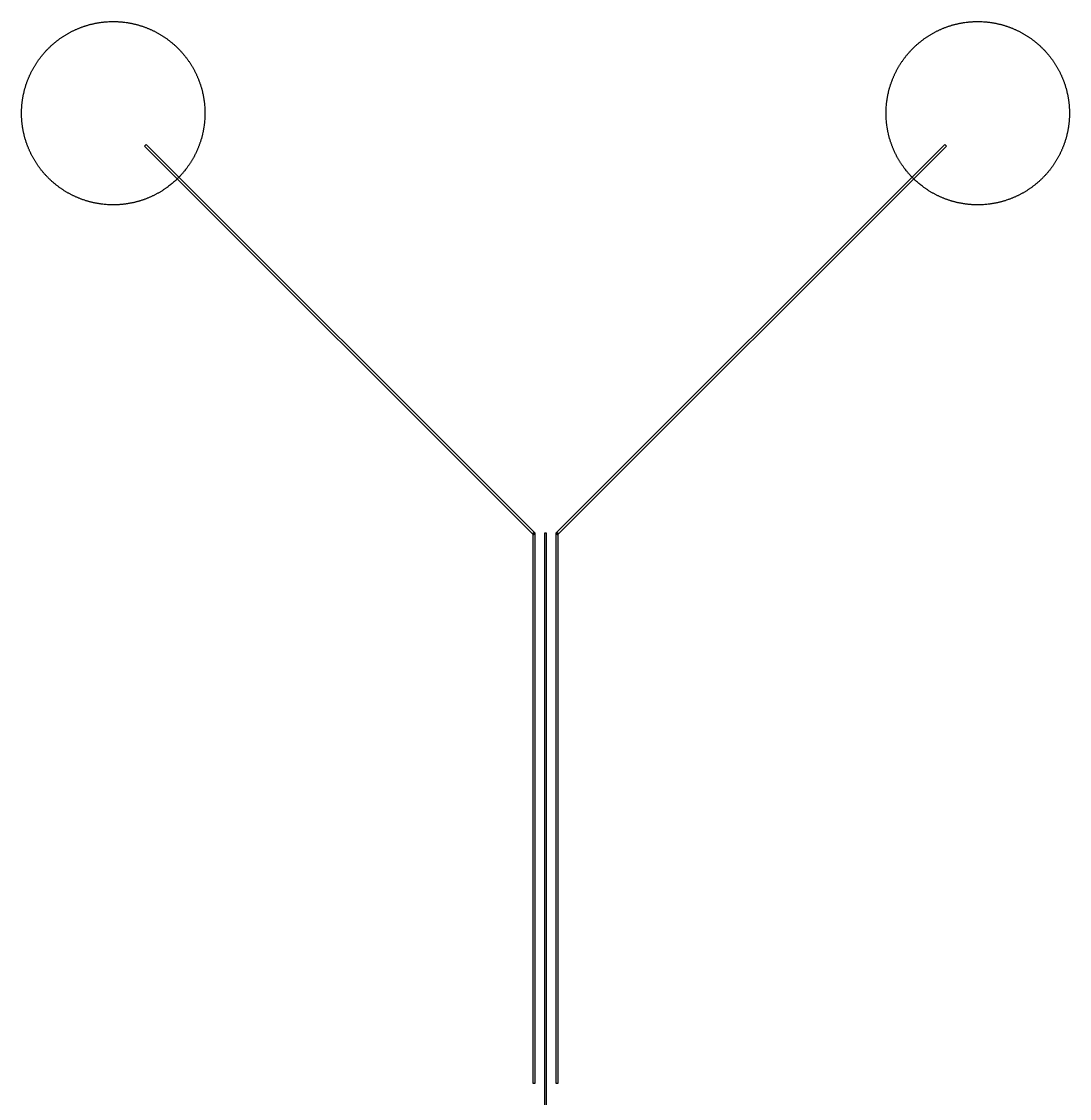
# Model space of a CAD drawing. Extents: x -30714 to 30714, y -38788 to 39084.
# Drawn here: x -30714 to -19286, y -12666 to -916 of the extents above; entities that cross this region are included whole.
import ezdxf

# ---------------------------------------------------------------- set-up
doc = ezdxf.new("R2010")
doc.units = 0
doc.layers.add('New_Layer', color=20, linetype='CONTINUOUS')

msp = doc.modelspace()

# ---------------------------------------------------------------- linework, layer by layer
at = {"layer": 'New_Layer'}
for points in [[(-28713.65, -1923.55), (-28713.85, -1937.65), (-28714.25, -1951.7), (-28714.5, -1958.7), (-28714.85, -1965.8), (-28715.2, -1972.8), (-28716.1, -1986.9), (-28717.2, -2000.9), (-28717.8, -2007.95), (-28719.2, -2021.95), (-28719.95, -2028.9), (-28720.8, -2035.95), (-28721.65, -2042.95), (-28722.55, -2049.9), (-28724.55, -2063.9), (-28725.6, -2070.85), (-28726.7, -2077.75), (-28727.9, -2084.75), (-28729.1, -2091.7), (-28730.35, -2098.6), (-28731.65, -2105.55), (-28733, -2112.45), (-28734.4, -2119.3), (-28735.85, -2126.2), (-28738.9, -2139.95), (-28740.5, -2146.8), (-28742.15, -2153.65), (-28743.85, -2160.5), (-28745.6, -2167.35), (-28747.4, -2174.2), (-28749.25, -2181), (-28751.1, -2187.7), (-28753.05, -2194.55), (-28755.05, -2201.3), (-28757.05, -2208), (-28759.15, -2214.8), (-28761.25, -2221.45), (-28763.45, -2228.2), (-28765.65, -2234.85), (-28767.95, -2241.55), (-28770.25, -2248.2), (-28772.6, -2254.85), (-28775, -2261.45), (-28777.45, -2268.05), (-28779.95, -2274.6), (-28782.5, -2281.2), (-28785.1, -2287.75), (-28787.75, -2294.3), (-28790.4, -2300.75), (-28793.15, -2307.3), (-28795.9, -2313.7), (-28798.75, -2320.25), (-28801.6, -2326.6), (-28804.55, -2333.1), (-28807.45, -2339.4), (-28810.5, -2345.85), (-28813.55, -2352.2), (-28816.6, -2358.45), (-28819.75, -2364.8), (-28822.9, -2371.05), (-28826.15, -2377.35), (-28829.4, -2383.55), (-28832.75, -2389.85), (-28836.1, -2396), (-28839.5, -2402.2), (-28842.95, -2408.35), (-28846.4, -2414.4), (-28849.95, -2420.55), (-28853.55, -2426.65), (-28857.15, -2432.65), (-28860.8, -2438.65), (-28864.5, -2444.65), (-28868.25, -2450.65), (-28872, -2456.55), (-28875.85, -2462.5), (-28879.7, -2468.35), (-28883.6, -2474.2), (-28887.55, -2480.05), (-28891.55, -2485.85), (-28895.6, -2491.65), (-28899.65, -2497.35), (-28903.75, -2503.1), (-28907.95, -2508.85), (-28912.1, -2514.45), (-28916.35, -2520.1), (-28920.6, -2525.65), (-28924.95, -2531.3), (-28933.65, -2542.3), (-28938.05, -2547.75), (-28942.55, -2553.2), (-28947.1, -2558.7), (-28951.6, -2564), (-28956.15, -2569.35), (-28960.8, -2574.7), (-28965.5, -2580.05), (-28970.15, -2585.25), (-28979.65, -2595.65), (-28984.45, -2600.8), (-28989.3, -2605.95), (-28994.15, -2611), (-28999.05, -2616.05), (-29004, -2621.05), (-29009, -2626.05), (-29014, -2631), (-29019.1, -2635.95), (-29024.1, -2640.75), (-29029.3, -2645.65), (-29034.45, -2650.45), (-29044.85, -2659.95), (-29055.4, -2669.3), (-29060.7, -2673.9), (-29071.4, -2683), (-29082.3, -2692), (-29087.8, -2696.45), (-29098.8, -2705.15), (-29110, -2713.75), (-29115.65, -2718), (-29126.95, -2726.3), (-29132.65, -2730.4), (-29138.45, -2734.5), (-29144.25, -2738.55), (-29150, -2742.5), (-29155.85, -2746.45), (-29161.75, -2750.4), (-29167.6, -2754.25), (-29173.55, -2758.1), (-29179.45, -2761.85), (-29185.45, -2765.6), (-29191.45, -2769.3), (-29197.45, -2772.95), (-29203.45, -2776.55), (-29209.5, -2780.1), (-29215.65, -2783.65), (-29221.8, -2787.15), (-29227.95, -2790.6), (-29234.1, -2794), (-29240.3, -2797.35), (-29246.5, -2800.65), (-29252.7, -2803.9), (-29259, -2807.15), (-29265.3, -2810.35), (-29271.55, -2813.45), (-29277.9, -2816.55), (-29284.25, -2819.6), (-29290.65, -2822.6), (-29297, -2825.55), (-29303.4, -2828.45), (-29309.9, -2831.35), (-29316.3, -2834.15), (-29322.85, -2836.95), (-29329.25, -2839.65), (-29335.8, -2842.35), (-29342.35, -2845), (-29348.85, -2847.55), (-29355.5, -2850.15), (-29362, -2852.6), (-29368.6, -2855.05), (-29375.3, -2857.5), (-29381.9, -2859.85), (-29388.55, -2862.15), (-29395.2, -2864.4), (-29401.9, -2866.65), (-29408.6, -2868.8), (-29415.35, -2870.95), (-29422.05, -2873), (-29428.8, -2875.05), (-29435.6, -2877.05), (-29442.3, -2878.95), (-29449.1, -2880.85), (-29455.95, -2882.7), (-29462.7, -2884.45), (-29469.55, -2886.2), (-29476.35, -2887.9), (-29483.2, -2889.55), (-29490.1, -2891.15), (-29496.95, -2892.7), (-29503.85, -2894.2), (-29510.7, -2895.65), (-29517.65, -2897.05), (-29524.55, -2898.4), (-29531.5, -2899.75), (-29538.4, -2901), (-29545.35, -2902.2), (-29552.3, -2903.35), (-29559.25, -2904.45), (-29566.25, -2905.55), (-29573.15, -2906.55), (-29580.15, -2907.5), (-29587.2, -2908.45), (-29594.1, -2909.3), (-29601.1, -2910.1), (-29608.1, -2910.85), (-29615.15, -2911.6), (-29622.15, -2912.25), (-29629.2, -2912.9), (-29636.2, -2913.45), (-29643.2, -2913.95), (-29650.25, -2914.45), (-29657.25, -2914.85), (-29664.3, -2915.25), (-29678.35, -2915.85), (-29685.4, -2916.05), (-29699.5, -2916.35), (-29713.6, -2916.45), (-29727.7, -2916.35), (-29741.8, -2916.05), (-29748.85, -2915.85), (-29755.9, -2915.55), (-29762.9, -2915.25), (-29777, -2914.45), (-29791.05, -2913.45), (-29798.05, -2912.9), (-29812.1, -2911.6), (-29826.1, -2910.1), (-29833.1, -2909.3), (-29840.1, -2908.4), (-29847.05, -2907.5), (-29854.05, -2906.55), (-29860.95, -2905.55), (-29868, -2904.45), (-29874.95, -2903.35), (-29881.9, -2902.2), (-29888.8, -2901), (-29895.7, -2899.75), (-29902.6, -2898.45), (-29909.6, -2897.05), (-29916.5, -2895.65), (-29923.4, -2894.2), (-29930.25, -2892.7), (-29937.15, -2891.15), (-29944, -2889.55), (-29950.85, -2887.9), (-29957.7, -2886.2), (-29964.5, -2884.45), (-29971.25, -2882.7), (-29978.1, -2880.85), (-29984.9, -2878.95), (-29991.6, -2877.05), (-29998.4, -2875.05), (-30005.2, -2873), (-30011.85, -2870.95), (-30018.65, -2868.8), (-30025.3, -2866.65), (-30038.7, -2862.15), (-30045.3, -2859.85), (-30051.9, -2857.5), (-30058.6, -2855.05), (-30065.2, -2852.6), (-30071.8, -2850.1), (-30078.35, -2847.55), (-30084.85, -2845), (-30091.4, -2842.35), (-30097.95, -2839.65), (-30104.4, -2836.95), (-30110.9, -2834.15), (-30117.3, -2831.35), (-30123.8, -2828.45), (-30130.2, -2825.55), (-30136.6, -2822.6), (-30142.95, -2819.6), (-30149.3, -2816.55), (-30155.65, -2813.45), (-30161.9, -2810.35), (-30168.2, -2807.15), (-30174.45, -2803.95), (-30180.75, -2800.65), (-30186.9, -2797.35), (-30193.1, -2794), (-30199.3, -2790.6), (-30205.45, -2787.15), (-30211.6, -2783.65), (-30217.7, -2780.1), (-30223.75, -2776.55), (-30229.75, -2772.95), (-30235.85, -2769.25), (-30241.75, -2765.6), (-30247.75, -2761.85), (-30253.7, -2758.05), (-30259.6, -2754.25), (-30265.55, -2750.35), (-30271.4, -2746.45), (-30277.2, -2742.5), (-30283.05, -2738.5), (-30288.75, -2734.5), (-30294.5, -2730.45), (-30300.25, -2726.3), (-30305.95, -2722.15), (-30311.6, -2717.95), (-30317.2, -2713.75), (-30322.85, -2709.45), (-30328.4, -2705.15), (-30333.95, -2700.8), (-30339.45, -2696.4), (-30344.9, -2692), (-30350.4, -2687.5), (-30355.75, -2683.05), (-30361.15, -2678.5), (-30366.5, -2673.9), (-30371.8, -2669.3), (-30377.1, -2664.65), (-30382.35, -2659.95), (-30387.6, -2655.2), (-30392.75, -2650.45), (-30397.9, -2645.65), (-30403.05, -2640.8), (-30408.15, -2635.9), (-30413.2, -2631), (-30418.2, -2626.05), (-30423.2, -2621.05), (-30428.15, -2616.05), (-30433.05, -2611), (-30437.95, -2605.9), (-30442.75, -2600.8), (-30447.55, -2595.65), (-30452.35, -2590.45), (-30457.05, -2585.25), (-30461.75, -2580), (-30466.4, -2574.7), (-30471.05, -2569.35), (-30475.6, -2564.05), (-30480.15, -2558.65), (-30484.65, -2553.25), (-30489.15, -2547.75), (-30493.55, -2542.3), (-30497.9, -2536.85), (-30502.3, -2531.25), (-30506.6, -2525.7), (-30510.9, -2520.05), (-30515.1, -2514.45), (-30519.3, -2508.8), (-30523.45, -2503.1), (-30527.55, -2497.4), (-30531.6, -2491.65), (-30535.65, -2485.85), (-30539.65, -2480.05), (-30543.6, -2474.2), (-30547.5, -2468.35), (-30551.4, -2462.45), (-30555.2, -2456.55), (-30559, -2450.6), (-30562.7, -2444.7), (-30566.4, -2438.7), (-30570.05, -2432.7), (-30573.7, -2426.6), (-30577.25, -2420.55), (-30580.8, -2414.4), (-30584.25, -2408.35), (-30587.7, -2402.2), (-30591.1, -2396.05), (-30594.45, -2389.85), (-30597.8, -2383.55), (-30601.05, -2377.35), (-30604.3, -2371.05), (-30607.45, -2364.85), (-30610.6, -2358.5), (-30613.7, -2352.15), (-30616.75, -2345.8), (-30619.75, -2339.4), (-30622.7, -2333.05), (-30625.6, -2326.65), (-30628.45, -2320.25), (-30631.3, -2313.75), (-30634.05, -2307.3), (-30636.8, -2300.8), (-30639.5, -2294.25), (-30642.1, -2287.75), (-30644.7, -2281.2), (-30647.25, -2274.65), (-30649.75, -2268.05), (-30652.2, -2261.45), (-30654.6, -2254.85), (-30656.95, -2248.2), (-30659.3, -2241.5), (-30661.55, -2234.9), (-30663.75, -2228.2), (-30665.95, -2221.45), (-30668.05, -2214.8), (-30670.15, -2208.05), (-30674.15, -2194.55), (-30676.1, -2187.75), (-30677.95, -2181), (-30679.8, -2174.2), (-30681.6, -2167.35), (-30683.35, -2160.55), (-30685.05, -2153.7), (-30686.7, -2146.85), (-30688.3, -2140), (-30689.85, -2133.1), (-30691.35, -2126.25), (-30692.8, -2119.35), (-30694.2, -2112.45), (-30695.55, -2105.55), (-30696.85, -2098.6), (-30698.1, -2091.7), (-30699.35, -2084.7), (-30700.5, -2077.8), (-30701.6, -2070.85), (-30702.65, -2063.9), (-30703.7, -2056.85), (-30704.65, -2049.95), (-30705.55, -2042.95), (-30707.25, -2028.95), (-30708, -2021.95), (-30708.75, -2014.9), (-30709.4, -2007.95), (-30710.6, -1993.9), (-30711.1, -1986.9), (-30712, -1972.8), (-30712.35, -1965.8), (-30712.7, -1958.75), (-30713.2, -1944.65), (-30713.35, -1937.65), (-30713.5, -1930.6), (-30713.55, -1923.55), (-30713.6, -1916.45), (-30713.5, -1902.35), (-30713.35, -1895.3), (-30713.2, -1888.3), (-30712.7, -1874.2), (-30712.35, -1867.15), (-30712, -1860.15), (-30711.1, -1846.05), (-30710.6, -1839.05), (-30710, -1832), (-30709.4, -1825), (-30708.75, -1818.05), (-30708, -1811), (-30707.25, -1804), (-30705.55, -1790), (-30704.65, -1783), (-30703.7, -1776.1), (-30702.65, -1769.05), (-30701.6, -1762.1), (-30700.5, -1755.15), (-30699.35, -1748.25), (-30698.1, -1741.25), (-30696.85, -1734.35), (-30695.55, -1727.4), (-30694.2, -1720.5), (-30692.8, -1713.6), (-30691.35, -1706.7), (-30689.85, -1699.8), (-30688.3, -1692.95), (-30686.7, -1686.1), (-30685.05, -1679.25), (-30683.35, -1672.4), (-30681.6, -1665.55), (-30679.8, -1658.75), (-30677.95, -1651.95), (-30676.1, -1645.2), (-30674.15, -1638.4), (-30672.2, -1631.7), (-30670.15, -1624.9), (-30668.05, -1618.15), (-30665.95, -1611.45), (-30661.55, -1598.05), (-30659.3, -1591.45), (-30657, -1584.8), (-30654.6, -1578.1), (-30652.2, -1571.5), (-30649.75, -1564.9), (-30647.25, -1558.3), (-30644.7, -1551.75), (-30642.15, -1545.25), (-30639.5, -1538.7), (-30636.8, -1532.15), (-30634.05, -1525.65), (-30631.3, -1519.2), (-30628.45, -1512.7), (-30625.6, -1506.3), (-30622.7, -1499.9), (-30619.7, -1493.45), (-30616.75, -1487.15), (-30613.7, -1480.8), (-30610.6, -1474.45), (-30607.45, -1468.1), (-30604.3, -1461.9), (-30601.05, -1455.6), (-30597.8, -1449.4), (-30594.45, -1443.1), (-30591.1, -1436.9), (-30587.7, -1430.75), (-30584.3, -1424.65), (-30580.8, -1418.55), (-30577.25, -1412.4), (-30573.7, -1406.35), (-30570.05, -1400.25), (-30566.4, -1394.25), (-30562.7, -1388.25), (-30559, -1382.35), (-30555.2, -1376.4), (-30551.4, -1370.5), (-30547.5, -1364.55), (-30543.6, -1358.7), (-30539.65, -1352.9), (-30535.65, -1347.05), (-30531.6, -1341.25), (-30527.55, -1335.55), (-30523.45, -1329.85), (-30519.3, -1324.15), (-30515.1, -1318.5), (-30510.85, -1312.85), (-30506.6, -1307.25), (-30502.3, -1301.7), (-30497.95, -1296.15), (-30493.55, -1290.65), (-30489.1, -1285.15), (-30484.65, -1279.7), (-30480.15, -1274.3), (-30475.65, -1268.95), (-30471, -1263.55), (-30466.4, -1258.25), (-30461.75, -1252.95), (-30457.05, -1247.7), (-30452.35, -1242.5), (-30447.55, -1237.3), (-30442.75, -1232.15), (-30437.95, -1227.05), (-30433.05, -1221.95), (-30428.15, -1216.9), (-30423.2, -1211.9), (-30418.2, -1206.9), (-30413.2, -1201.95), (-30408.15, -1197.05), (-30403.05, -1192.15), (-30397.9, -1187.3), (-30392.75, -1182.5), (-30387.6, -1177.75), (-30382.35, -1173), (-30377.1, -1168.3), (-30371.8, -1163.65), (-30366.5, -1159.05), (-30361.15, -1154.45), (-30355.75, -1149.9), (-30350.35, -1145.4), (-30344.9, -1140.95), (-30339.45, -1136.55), (-30333.95, -1132.15), (-30328.4, -1127.8), (-30322.85, -1123.5), (-30317.2, -1119.2), (-30311.6, -1115), (-30305.95, -1110.8), (-30300.25, -1106.65), (-30294.5, -1102.5), (-30288.75, -1098.45), (-30283.05, -1094.45), (-30277.2, -1090.45), (-30271.4, -1086.5), (-30265.55, -1082.6), (-30259.6, -1078.7), (-30253.75, -1074.9), (-30247.75, -1071.1), (-30241.8, -1067.35), (-30235.8, -1063.65), (-30229.75, -1060), (-30223.75, -1056.4), (-30217.65, -1052.8), (-30211.6, -1049.3), (-30205.45, -1045.8), (-30199.3, -1042.35), (-30193.1, -1038.95), (-30186.95, -1035.6), (-30180.75, -1032.3), (-30174.45, -1029), (-30168.25, -1025.8), (-30161.9, -1022.6), (-30155.65, -1019.5), (-30149.3, -1016.4), (-30142.95, -1013.35), (-30136.6, -1010.35), (-30130.2, -1007.4), (-30123.8, -1004.5), (-30117.35, -1001.6), (-30110.9, -998.8), (-30104.4, -996), (-30097.95, -993.3), (-30091.4, -990.6), (-30084.85, -987.95), (-30078.3, -985.35), (-30071.8, -982.85), (-30065.2, -980.35), (-30058.55, -977.85), (-30051.95, -975.45), (-30045.3, -973.1), (-30038.7, -970.8), (-30031.95, -968.5), (-30025.3, -966.3), (-30018.65, -964.15), (-30011.9, -962), (-30005.2, -959.95), (-29998.45, -957.9), (-29991.6, -955.9), (-29984.9, -954), (-29978.1, -952.1), (-29971.3, -950.25), (-29964.45, -948.45), (-29957.7, -946.75), (-29950.85, -945.05), (-29944, -943.4), (-29937.15, -941.8), (-29930.25, -940.25), (-29923.4, -938.75), (-29916.5, -937.3), (-29909.6, -935.9), (-29902.6, -934.5), (-29895.7, -933.2), (-29888.8, -931.95), (-29881.9, -930.75), (-29874.95, -929.6), (-29868, -928.5), (-29861, -927.4), (-29854.05, -926.4), (-29840.05, -924.5), (-29833.1, -923.65), (-29826.1, -922.85), (-29819.05, -922.05), (-29812.1, -921.35), (-29798.05, -920.05), (-29791.05, -919.5), (-29783.95, -918.95), (-29777, -918.5), (-29762.9, -917.7), (-29755.9, -917.4), (-29748.85, -917.1), (-29734.75, -916.7), (-29720.65, -916.5), (-29706.55, -916.5), (-29692.45, -916.7), (-29678.35, -917.1), (-29664.3, -917.7), (-29657.25, -918.1), (-29650.25, -918.5), (-29643.2, -919), (-29636.2, -919.5), (-29629.15, -920.05), (-29615.15, -921.35), (-29608.15, -922.05), (-29601.1, -922.85), (-29594.1, -923.65), (-29587.15, -924.5), (-29573.15, -926.4), (-29566.2, -927.4), (-29559.3, -928.45), (-29552.3, -929.6), (-29545.35, -930.75), (-29538.4, -931.95), (-29531.5, -933.2), (-29524.6, -934.5), (-29517.7, -935.85), (-29510.7, -937.3), (-29503.85, -938.75), (-29496.95, -940.25), (-29490.1, -941.8), (-29483.2, -943.4), (-29476.35, -945.05), (-29469.6, -946.7), (-29462.75, -948.45), (-29455.9, -950.25), (-29449.1, -952.1), (-29442.3, -954), (-29435.6, -955.9), (-29428.8, -957.9), (-29422.05, -959.95), (-29415.35, -962), (-29408.6, -964.15), (-29401.9, -966.3), (-29395.2, -968.55), (-29388.55, -970.8), (-29381.9, -973.1), (-29375.3, -975.45), (-29368.6, -977.9), (-29362, -980.35), (-29355.5, -982.8), (-29348.9, -985.35), (-29342.35, -987.95), (-29335.8, -990.6), (-29329.25, -993.3), (-29322.8, -996), (-29316.3, -998.8), (-29309.9, -1001.6), (-29303.4, -1004.5), (-29297, -1007.4), (-29290.6, -1010.35), (-29284.25, -1013.35), (-29277.9, -1016.4), (-29271.55, -1019.5), (-29265.3, -1022.6), (-29259, -1025.8), (-29252.75, -1029), (-29246.45, -1032.3), (-29240.3, -1035.6), (-29234.1, -1038.95), (-29227.9, -1042.35), (-29221.75, -1045.8), (-29215.6, -1049.3), (-29209.5, -1052.85), (-29203.45, -1056.4), (-29197.45, -1060), (-29191.45, -1063.65), (-29185.45, -1067.35), (-29179.45, -1071.1), (-29173.55, -1074.85), (-29167.6, -1078.7), (-29161.75, -1082.55), (-29155.85, -1086.5), (-29150.05, -1090.4), (-29144.25, -1094.4), (-29138.45, -1098.45), (-29132.65, -1102.55), (-29127, -1106.6), (-29121.25, -1110.8), (-29115.65, -1114.95), (-29110, -1119.2), (-29104.35, -1123.5), (-29098.8, -1127.8), (-29087.8, -1136.5), (-29082.3, -1140.95), (-29076.8, -1145.45), (-29071.45, -1149.9), (-29066, -1154.5), (-29060.7, -1159.05), (-29055.4, -1163.65), (-29050.05, -1168.35), (-29044.85, -1173), (-29039.6, -1177.75), (-29034.45, -1182.5), (-29029.3, -1187.3), (-29024.15, -1192.15), (-29019.1, -1197), (-29014.05, -1201.9), (-29009, -1206.9), (-29004, -1211.9), (-28999.05, -1216.9), (-28994.15, -1221.95), (-28989.25, -1227.05), (-28984.45, -1232.15), (-28979.65, -1237.3), (-28974.85, -1242.5), (-28970.15, -1247.7), (-28965.45, -1252.95), (-28960.8, -1258.25), (-28956.2, -1263.55), (-28951.6, -1268.95), (-28947.05, -1274.3), (-28942.6, -1279.65), (-28938.1, -1285.15), (-28933.65, -1290.65), (-28929.3, -1296.1), (-28924.95, -1301.65), (-28920.65, -1307.2), (-28916.35, -1312.85), (-28912.1, -1318.5), (-28907.95, -1324.1), (-28903.75, -1329.85), (-28899.65, -1335.55), (-28895.6, -1341.3), (-28891.55, -1347.1), (-28887.55, -1352.9), (-28883.6, -1358.75), (-28879.7, -1364.6), (-28875.85, -1370.45), (-28872, -1376.4), (-28868.2, -1382.35), (-28864.5, -1388.25), (-28860.8, -1394.25), (-28857.15, -1400.3), (-28853.55, -1406.3), (-28849.95, -1412.4), (-28846.4, -1418.55), (-28842.95, -1424.6), (-28839.5, -1430.75), (-28836.1, -1436.95), (-28832.75, -1443.1), (-28829.4, -1449.4), (-28826.15, -1455.6), (-28822.9, -1461.9), (-28819.75, -1468.15), (-28816.65, -1474.4), (-28813.55, -1480.75), (-28810.5, -1487.1), (-28807.5, -1493.45), (-28804.55, -1499.85), (-28801.6, -1506.3), (-28798.75, -1512.7), (-28795.95, -1519.15), (-28793.15, -1525.65), (-28790.4, -1532.2), (-28787.75, -1538.65), (-28785.1, -1545.2), (-28782.5, -1551.75), (-28779.95, -1558.35), (-28777.45, -1564.9), (-28775, -1571.5), (-28772.6, -1578.1), (-28770.25, -1584.75), (-28767.9, -1591.45), (-28765.65, -1598.1), (-28763.45, -1604.75), (-28761.25, -1611.5), (-28759.15, -1618.15), (-28757.05, -1624.95), (-28755.05, -1631.65), (-28753.05, -1638.4), (-28751.1, -1645.25), (-28749.25, -1651.95), (-28747.4, -1658.75), (-28745.6, -1665.55), (-28743.85, -1672.4), (-28742.15, -1679.3), (-28740.5, -1686.15), (-28738.9, -1693), (-28735.85, -1706.75), (-28734.4, -1713.65), (-28733, -1720.5), (-28731.65, -1727.4), (-28730.35, -1734.35), (-28729.1, -1741.25), (-28727.9, -1748.2), (-28726.7, -1755.2), (-28725.6, -1762.1), (-28724.55, -1769.05), (-28722.55, -1783.05), (-28721.65, -1790), (-28720.8, -1797), (-28719.95, -1804.05), (-28719.2, -1811), (-28717.8, -1825), (-28717.2, -1832), (-28716.1, -1846.05), (-28715.2, -1860.15), (-28714.85, -1867.15), (-28714.5, -1874.2), (-28714.25, -1881.25), (-28713.85, -1895.3), (-28713.65, -1909.4)], [(-19286.5, -1923.5), (-19286.55, -1930.55), (-19286.7, -1937.6), (-19286.85, -1944.6), (-19287.35, -1958.7), (-19287.7, -1965.75), (-19288.05, -1972.75), (-19288.95, -1986.85), (-19289.45, -1993.85), (-19290.65, -2007.9), (-19291.3, -2014.85), (-19292.05, -2021.9), (-19292.8, -2028.9), (-19294.5, -2042.9), (-19295.4, -2049.9), (-19296.35, -2056.8), (-19297.4, -2063.85), (-19298.45, -2070.8), (-19299.55, -2077.75), (-19300.7, -2084.65), (-19301.95, -2091.65), (-19303.2, -2098.55), (-19304.5, -2105.5), (-19305.85, -2112.4), (-19307.25, -2119.3), (-19308.7, -2126.2), (-19310.2, -2133.05), (-19311.75, -2139.95), (-19313.35, -2146.8), (-19315, -2153.65), (-19316.7, -2160.5), (-19318.45, -2167.3), (-19320.25, -2174.15), (-19322.1, -2180.95), (-19323.95, -2187.7), (-19325.9, -2194.5), (-19329.9, -2208), (-19332, -2214.75), (-19334.1, -2221.4), (-19336.3, -2228.15), (-19338.5, -2234.85), (-19340.75, -2241.45), (-19343.1, -2248.15), (-19345.45, -2254.8), (-19347.85, -2261.4), (-19350.3, -2268), (-19352.8, -2274.6), (-19355.35, -2281.15), (-19357.95, -2287.7), (-19360.55, -2294.2), (-19363.25, -2300.75), (-19366, -2307.25), (-19368.75, -2313.7), (-19371.6, -2320.2), (-19374.45, -2326.6), (-19377.35, -2333), (-19380.3, -2339.35), (-19383.3, -2345.75), (-19386.35, -2352.1), (-19389.45, -2358.45), (-19392.6, -2364.8), (-19395.75, -2371), (-19399, -2377.3), (-19402.25, -2383.5), (-19405.6, -2389.8), (-19408.95, -2396), (-19412.35, -2402.15), (-19415.8, -2408.3), (-19419.25, -2414.35), (-19422.8, -2420.5), (-19426.35, -2426.55), (-19430, -2432.65), (-19433.65, -2438.65), (-19437.35, -2444.65), (-19441.05, -2450.55), (-19444.85, -2456.5), (-19448.65, -2462.4), (-19452.55, -2468.3), (-19456.45, -2474.15), (-19460.4, -2480), (-19464.4, -2485.8), (-19468.45, -2491.6), (-19472.5, -2497.35), (-19476.6, -2503.05), (-19480.75, -2508.75), (-19484.95, -2514.4), (-19489.15, -2520), (-19493.45, -2525.65), (-19497.75, -2531.2), (-19502.15, -2536.8), (-19506.5, -2542.25), (-19510.9, -2547.7), (-19515.4, -2553.2), (-19519.9, -2558.6), (-19524.45, -2564), (-19529, -2569.3), (-19533.65, -2574.65), (-19538.3, -2579.95), (-19543, -2585.2), (-19547.7, -2590.4), (-19552.5, -2595.6), (-19557.3, -2600.75), (-19562.1, -2605.85), (-19567, -2610.95), (-19571.9, -2616), (-19576.85, -2621), (-19581.85, -2626), (-19586.85, -2630.95), (-19591.9, -2635.85), (-19597, -2640.75), (-19602.15, -2645.6), (-19607.3, -2650.4), (-19612.45, -2655.15), (-19617.7, -2659.9), (-19622.95, -2664.6), (-19628.25, -2669.25), (-19633.55, -2673.85), (-19638.9, -2678.45), (-19644.3, -2683), (-19649.65, -2687.45), (-19655.15, -2691.95), (-19660.6, -2696.35), (-19666.1, -2700.75), (-19671.65, -2705.1), (-19677.2, -2709.4), (-19682.85, -2713.7), (-19688.45, -2717.9), (-19694.1, -2722.1), (-19699.8, -2726.25), (-19705.55, -2730.4), (-19711.3, -2734.45), (-19717, -2738.45), (-19722.85, -2742.45), (-19728.65, -2746.4), (-19734.5, -2750.3), (-19740.45, -2754.2), (-19746.35, -2758), (-19752.3, -2761.8), (-19758.3, -2765.55), (-19764.2, -2769.2), (-19770.3, -2772.9), (-19776.3, -2776.5), (-19782.35, -2780.05), (-19788.45, -2783.6), (-19794.6, -2787.1), (-19800.75, -2790.55), (-19806.95, -2793.95), (-19813.15, -2797.3), (-19819.3, -2800.6), (-19825.6, -2803.9), (-19831.85, -2807.1), (-19838.15, -2810.3), (-19844.4, -2813.4), (-19850.75, -2816.5), (-19857.1, -2819.55), (-19863.45, -2822.55), (-19869.85, -2825.5), (-19876.25, -2828.4), (-19882.75, -2831.3), (-19889.15, -2834.1), (-19895.65, -2836.9), (-19902.1, -2839.6), (-19908.65, -2842.3), (-19915.2, -2844.95), (-19921.7, -2847.5), (-19928.25, -2850.05), (-19934.85, -2852.55), (-19941.45, -2855), (-19948.15, -2857.45), (-19954.75, -2859.8), (-19961.35, -2862.1), (-19974.75, -2866.6), (-19981.4, -2868.75), (-19988.2, -2870.9), (-19994.85, -2872.95), (-20001.65, -2875), (-20008.45, -2877), (-20015.15, -2878.9), (-20021.95, -2880.8), (-20028.8, -2882.65), (-20035.55, -2884.4), (-20042.35, -2886.15), (-20049.2, -2887.85), (-20056.05, -2889.5), (-20062.9, -2891.1), (-20069.8, -2892.65), (-20076.65, -2894.15), (-20083.55, -2895.6), (-20090.45, -2897), (-20097.45, -2898.4), (-20104.35, -2899.7), (-20111.25, -2900.95), (-20118.15, -2902.15), (-20125.1, -2903.3), (-20132.05, -2904.4), (-20139.1, -2905.5), (-20146, -2906.5), (-20153, -2907.45), (-20159.95, -2908.35), (-20166.95, -2909.25), (-20173.95, -2910.05), (-20187.95, -2911.55), (-20202, -2912.85), (-20209, -2913.4), (-20223.05, -2914.4), (-20237.15, -2915.2), (-20244.15, -2915.5), (-20251.2, -2915.8), (-20258.25, -2916), (-20272.35, -2916.3), (-20286.45, -2916.4), (-20300.55, -2916.3), (-20314.65, -2916), (-20321.7, -2915.8), (-20335.75, -2915.2), (-20342.8, -2914.8), (-20349.8, -2914.4), (-20356.85, -2913.9), (-20363.85, -2913.4), (-20370.85, -2912.85), (-20377.9, -2912.2), (-20384.9, -2911.55), (-20391.95, -2910.8), (-20398.95, -2910.05), (-20405.95, -2909.25), (-20412.85, -2908.4), (-20419.9, -2907.45), (-20426.9, -2906.5), (-20433.8, -2905.5), (-20440.8, -2904.4), (-20447.75, -2903.3), (-20454.7, -2902.15), (-20461.65, -2900.95), (-20468.55, -2899.7), (-20475.5, -2898.35), (-20482.4, -2897), (-20489.35, -2895.6), (-20496.2, -2894.15), (-20503.1, -2892.65), (-20509.95, -2891.1), (-20516.85, -2889.5), (-20523.7, -2887.85), (-20530.5, -2886.15), (-20537.35, -2884.4), (-20544.1, -2882.65), (-20550.95, -2880.8), (-20557.75, -2878.9), (-20564.45, -2877), (-20571.25, -2875), (-20578, -2872.95), (-20584.7, -2870.9), (-20591.45, -2868.75), (-20598.15, -2866.6), (-20604.85, -2864.35), (-20611.5, -2862.1), (-20618.15, -2859.8), (-20624.75, -2857.45), (-20631.45, -2855), (-20638.05, -2852.55), (-20644.55, -2850.1), (-20651.2, -2847.5), (-20657.7, -2844.95), (-20664.25, -2842.3), (-20670.8, -2839.6), (-20677.2, -2836.9), (-20683.75, -2834.1), (-20690.15, -2831.3), (-20696.65, -2828.4), (-20703.05, -2825.5), (-20709.4, -2822.55), (-20715.8, -2819.55), (-20722.15, -2816.5), (-20728.5, -2813.4), (-20734.75, -2810.3), (-20741.05, -2807.1), (-20747.35, -2803.85), (-20753.55, -2800.6), (-20759.75, -2797.3), (-20765.95, -2793.95), (-20772.1, -2790.55), (-20778.25, -2787.1), (-20784.4, -2783.6), (-20790.55, -2780.05), (-20796.6, -2776.5), (-20802.6, -2772.9), (-20808.6, -2769.25), (-20814.6, -2765.55), (-20820.6, -2761.8), (-20826.5, -2758.05), (-20832.45, -2754.2), (-20838.3, -2750.35), (-20844.2, -2746.4), (-20850.05, -2742.45), (-20855.8, -2738.5), (-20861.6, -2734.45), (-20867.4, -2730.35), (-20873.1, -2726.25), (-20884.4, -2717.95), (-20890.05, -2713.7), (-20901.25, -2705.1), (-20912.25, -2696.4), (-20917.75, -2691.95), (-20928.65, -2682.95), (-20939.35, -2673.85), (-20944.65, -2669.25), (-20955.2, -2659.9), (-20965.6, -2650.4), (-20970.75, -2645.6), (-20975.95, -2640.7), (-20980.95, -2635.9), (-20986.05, -2630.95), (-20991.05, -2626), (-20996.05, -2621), (-21001, -2616), (-21005.9, -2610.95), (-21010.75, -2605.9), (-21015.6, -2600.75), (-21020.4, -2595.6), (-21029.9, -2585.2), (-21034.55, -2580), (-21039.25, -2574.65), (-21043.9, -2569.3), (-21048.45, -2563.95), (-21052.95, -2558.65), (-21057.5, -2553.15), (-21062, -2547.7), (-21066.4, -2542.25), (-21075.1, -2531.25), (-21079.45, -2525.6), (-21083.7, -2520.05), (-21087.95, -2514.4), (-21092.1, -2508.8), (-21096.3, -2503.05), (-21100.4, -2497.3), (-21104.45, -2491.6), (-21108.5, -2485.8), (-21112.5, -2480), (-21116.45, -2474.15), (-21120.35, -2468.3), (-21124.2, -2462.45), (-21128.05, -2456.5), (-21131.8, -2450.6), (-21135.55, -2444.6), (-21139.25, -2438.6), (-21142.9, -2432.6), (-21146.5, -2426.6), (-21150.1, -2420.5), (-21153.65, -2414.35), (-21157.1, -2408.3), (-21160.55, -2402.15), (-21163.95, -2395.95), (-21167.3, -2389.8), (-21170.65, -2383.5), (-21173.9, -2377.3), (-21177.15, -2371), (-21180.3, -2364.75), (-21183.45, -2358.4), (-21186.5, -2352.15), (-21189.55, -2345.8), (-21192.6, -2339.35), (-21195.5, -2333.05), (-21198.45, -2326.55), (-21201.3, -2320.2), (-21204.15, -2313.65), (-21206.9, -2307.25), (-21209.65, -2300.7), (-21212.3, -2294.25), (-21214.95, -2287.7), (-21217.55, -2281.15), (-21220.1, -2274.55), (-21222.6, -2268), (-21225.05, -2261.4), (-21227.45, -2254.8), (-21229.8, -2248.15), (-21232.1, -2241.5), (-21234.4, -2234.8), (-21236.6, -2228.15), (-21238.8, -2221.4), (-21240.9, -2214.75), (-21243, -2207.95), (-21245, -2201.25), (-21247, -2194.5), (-21248.95, -2187.65), (-21250.8, -2180.95), (-21252.65, -2174.15), (-21254.45, -2167.3), (-21256.2, -2160.45), (-21257.9, -2153.6), (-21259.55, -2146.75), (-21261.15, -2139.9), (-21264.2, -2126.15), (-21265.65, -2119.25), (-21267.05, -2112.4), (-21268.4, -2105.5), (-21269.7, -2098.55), (-21270.95, -2091.65), (-21272.15, -2084.7), (-21273.35, -2077.7), (-21274.45, -2070.8), (-21275.5, -2063.85), (-21277.5, -2049.85), (-21278.4, -2042.9), (-21279.25, -2035.9), (-21280.1, -2028.85), (-21280.85, -2021.9), (-21282.25, -2007.9), (-21282.85, -2000.85), (-21283.95, -1986.85), (-21284.85, -1972.75), (-21285.2, -1965.75), (-21285.55, -1958.65), (-21285.8, -1951.65), (-21286.2, -1937.6), (-21286.4, -1923.5), (-21286.4, -1909.35), (-21286.2, -1895.25), (-21285.8, -1881.2), (-21285.55, -1874.15), (-21285.2, -1867.1), (-21284.85, -1860.1), (-21283.95, -1846), (-21282.85, -1831.95), (-21282.25, -1824.95), (-21280.85, -1810.95), (-21280.1, -1804), (-21279.25, -1796.95), (-21278.4, -1789.95), (-21277.5, -1783), (-21275.5, -1769), (-21274.45, -1762.05), (-21273.35, -1755.15), (-21272.15, -1748.15), (-21270.95, -1741.2), (-21269.7, -1734.3), (-21268.4, -1727.35), (-21267.05, -1720.45), (-21265.65, -1713.6), (-21264.2, -1706.7), (-21261.15, -1692.95), (-21259.55, -1686.1), (-21257.9, -1679.25), (-21256.2, -1672.35), (-21254.45, -1665.5), (-21252.65, -1658.7), (-21250.8, -1651.9), (-21248.95, -1645.2), (-21247, -1638.35), (-21245, -1631.6), (-21243, -1624.9), (-21240.9, -1618.1), (-21238.8, -1611.45), (-21236.6, -1604.7), (-21234.4, -1598.05), (-21232.15, -1591.4), (-21229.8, -1584.7), (-21227.45, -1578.05), (-21225.05, -1571.45), (-21222.6, -1564.85), (-21220.1, -1558.3), (-21217.55, -1551.7), (-21214.95, -1545.15), (-21212.3, -1538.6), (-21209.65, -1532.15), (-21206.9, -1525.6), (-21204.1, -1519.1), (-21201.3, -1512.65), (-21198.45, -1506.25), (-21195.5, -1499.8), (-21192.55, -1493.4), (-21189.55, -1487.05), (-21186.5, -1480.7), (-21183.4, -1474.35), (-21180.3, -1468.1), (-21177.15, -1461.85), (-21173.9, -1455.55), (-21170.65, -1449.35), (-21167.3, -1443.05), (-21163.95, -1436.9), (-21160.55, -1430.7), (-21157.1, -1424.55), (-21153.65, -1418.5), (-21150.1, -1412.35), (-21146.5, -1406.25), (-21142.9, -1400.25), (-21139.25, -1394.2), (-21135.55, -1388.2), (-21131.85, -1382.3), (-21128.05, -1376.35), (-21124.2, -1370.4), (-21120.35, -1364.55), (-21116.45, -1358.7), (-21112.5, -1352.85), (-21108.5, -1347.05), (-21104.45, -1341.25), (-21100.4, -1335.5), (-21096.3, -1329.8), (-21092.1, -1324.05), (-21087.95, -1318.45), (-21083.7, -1312.8), (-21079.4, -1307.15), (-21075.1, -1301.6), (-21070.75, -1296.05), (-21066.4, -1290.6), (-21061.95, -1285.1), (-21057.45, -1279.6), (-21053, -1274.25), (-21048.45, -1268.9), (-21043.85, -1263.5), (-21039.25, -1258.2), (-21034.6, -1252.9), (-21029.9, -1247.65), (-21025.2, -1242.45), (-21020.4, -1237.25), (-21015.6, -1232.1), (-21010.8, -1227), (-21005.9, -1221.9), (-21001, -1216.85), (-20996.05, -1211.85), (-20991.05, -1206.85), (-20986, -1201.85), (-20980.95, -1196.95), (-20975.9, -1192.1), (-20970.75, -1187.25), (-20965.6, -1182.45), (-20960.45, -1177.7), (-20955.2, -1172.95), (-20950, -1168.3), (-20944.65, -1163.6), (-20939.35, -1159), (-20934.05, -1154.45), (-20928.6, -1149.85), (-20923.25, -1145.4), (-20917.75, -1140.9), (-20912.25, -1136.45), (-20901.25, -1127.75), (-20895.7, -1123.45), (-20890.05, -1119.15), (-20884.4, -1114.9), (-20878.8, -1110.75), (-20873.05, -1106.55), (-20867.4, -1102.5), (-20861.6, -1098.4), (-20855.8, -1094.35), (-20850, -1090.35), (-20844.2, -1086.45), (-20838.3, -1082.5), (-20832.45, -1078.65), (-20826.5, -1074.8), (-20820.6, -1071.05), (-20814.6, -1067.3), (-20808.6, -1063.6), (-20802.6, -1059.95), (-20796.6, -1056.35), (-20790.55, -1052.8), (-20784.45, -1049.25), (-20778.3, -1045.75), (-20772.15, -1042.3), (-20765.95, -1038.9), (-20759.75, -1035.55), (-20753.6, -1032.25), (-20747.3, -1028.95), (-20741.05, -1025.75), (-20734.75, -1022.55), (-20728.5, -1019.45), (-20722.15, -1016.35), (-20715.8, -1013.3), (-20709.45, -1010.3), (-20703.05, -1007.35), (-20696.65, -1004.45), (-20690.15, -1001.55), (-20683.75, -998.75), (-20677.25, -995.95), (-20670.8, -993.25), (-20664.25, -990.55), (-20657.7, -987.9), (-20651.15, -985.3), (-20644.55, -982.75), (-20638.05, -980.3), (-20631.45, -977.85), (-20624.75, -975.4), (-20618.15, -973.05), (-20611.5, -970.75), (-20604.85, -968.5), (-20598.15, -966.25), (-20591.45, -964.1), (-20584.7, -961.95), (-20578, -959.9), (-20571.25, -957.85), (-20564.45, -955.85), (-20557.75, -953.95), (-20550.95, -952.05), (-20544.15, -950.2), (-20537.3, -948.4), (-20530.45, -946.65), (-20523.7, -945), (-20516.85, -943.35), (-20509.95, -941.75), (-20503.1, -940.2), (-20496.2, -938.7), (-20489.35, -937.25), (-20482.35, -935.8), (-20475.45, -934.45), (-20468.55, -933.15), (-20461.65, -931.9), (-20454.7, -930.7), (-20447.75, -929.55), (-20440.75, -928.4), (-20433.85, -927.35), (-20426.9, -926.35), (-20412.9, -924.45), (-20405.95, -923.6), (-20398.95, -922.8), (-20391.9, -922), (-20384.9, -921.3), (-20370.9, -920), (-20363.85, -919.45), (-20356.85, -918.95), (-20349.8, -918.45), (-20342.8, -918.05), (-20335.75, -917.65), (-20321.7, -917.05), (-20307.6, -916.65), (-20293.5, -916.45), (-20279.4, -916.45), (-20265.3, -916.65), (-20251.2, -917.05), (-20244.15, -917.35), (-20237.15, -917.65), (-20223.05, -918.45), (-20216.1, -918.9), (-20209, -919.45), (-20202, -920), (-20187.95, -921.3), (-20181, -922), (-20173.95, -922.8), (-20166.95, -923.6), (-20160, -924.45), (-20146, -926.35), (-20139.05, -927.35), (-20132.05, -928.45), (-20125.1, -929.55), (-20118.15, -930.7), (-20111.25, -931.9), (-20104.35, -933.15), (-20097.45, -934.45), (-20090.45, -935.85), (-20083.55, -937.25), (-20076.65, -938.7), (-20069.8, -940.2), (-20062.9, -941.75), (-20056.05, -943.35), (-20049.2, -945), (-20042.35, -946.7), (-20035.6, -948.4), (-20028.75, -950.2), (-20021.95, -952.05), (-20015.15, -953.95), (-20008.45, -955.85), (-20001.6, -957.85), (-19994.85, -959.9), (-19988.15, -961.95), (-19981.4, -964.1), (-19974.75, -966.25), (-19968.1, -968.45), (-19961.35, -970.75), (-19954.75, -973.05), (-19948.1, -975.4), (-19941.5, -977.8), (-19934.85, -980.3), (-19928.25, -982.8), (-19921.75, -985.3), (-19915.2, -987.9), (-19908.65, -990.55), (-19902.1, -993.25), (-19895.65, -995.95), (-19889.15, -998.75), (-19882.7, -1001.55), (-19876.25, -1004.45), (-19869.85, -1007.35), (-19863.45, -1010.3), (-19857.1, -1013.3), (-19850.75, -1016.35), (-19844.4, -1019.45), (-19838.15, -1022.55), (-19831.8, -1025.75), (-19825.6, -1028.95), (-19819.3, -1032.25), (-19813.1, -1035.55), (-19806.95, -1038.9), (-19800.75, -1042.3), (-19794.6, -1045.75), (-19788.45, -1049.25), (-19782.4, -1052.75), (-19776.3, -1056.35), (-19770.3, -1059.95), (-19764.25, -1063.6), (-19758.25, -1067.3), (-19752.3, -1071.05), (-19746.3, -1074.85), (-19740.45, -1078.65), (-19734.5, -1082.55), (-19728.65, -1086.45), (-19722.85, -1090.4), (-19717, -1094.4), (-19711.3, -1098.4), (-19705.55, -1102.45), (-19699.8, -1106.6), (-19694.1, -1110.75), (-19688.45, -1114.95), (-19682.85, -1119.15), (-19677.2, -1123.45), (-19671.65, -1127.75), (-19666.1, -1132.1), (-19660.6, -1136.5), (-19655.15, -1140.9), (-19649.7, -1145.35), (-19644.3, -1149.85), (-19638.9, -1154.4), (-19633.55, -1159), (-19628.25, -1163.6), (-19622.95, -1168.25), (-19617.7, -1172.95), (-19612.45, -1177.7), (-19607.3, -1182.45), (-19602.15, -1187.25), (-19597, -1192.1), (-19591.9, -1197), (-19586.85, -1201.9), (-19581.85, -1206.85), (-19576.85, -1211.85), (-19571.9, -1216.85), (-19567, -1221.9), (-19562.1, -1227), (-19557.3, -1232.1), (-19552.5, -1237.25), (-19547.7, -1242.45), (-19543, -1247.65), (-19538.3, -1252.9), (-19533.65, -1258.2), (-19529.05, -1263.5), (-19524.4, -1268.9), (-19519.9, -1274.25), (-19515.4, -1279.65), (-19510.95, -1285.1), (-19506.5, -1290.6), (-19502.1, -1296.1), (-19497.75, -1301.65), (-19493.45, -1307.2), (-19489.2, -1312.8), (-19484.95, -1318.45), (-19480.75, -1324.1), (-19476.6, -1329.8), (-19472.5, -1335.5), (-19468.45, -1341.2), (-19464.4, -1347), (-19460.4, -1352.85), (-19456.45, -1358.65), (-19452.55, -1364.5), (-19448.65, -1370.45), (-19444.85, -1376.35), (-19441.05, -1382.3), (-19437.35, -1388.2), (-19433.65, -1394.2), (-19430, -1400.2), (-19426.35, -1406.3), (-19422.8, -1412.35), (-19419.25, -1418.5), (-19415.75, -1424.6), (-19412.35, -1430.7), (-19408.95, -1436.85), (-19405.6, -1443.05), (-19402.25, -1449.35), (-19399, -1455.55), (-19395.75, -1461.85), (-19392.6, -1468.05), (-19389.45, -1474.4), (-19386.35, -1480.75), (-19383.3, -1487.1), (-19380.35, -1493.4), (-19377.35, -1499.85), (-19374.45, -1506.25), (-19371.6, -1512.65), (-19368.75, -1519.15), (-19366, -1525.6), (-19363.25, -1532.1), (-19360.55, -1538.65), (-19357.9, -1545.2), (-19355.35, -1551.7), (-19352.8, -1558.25), (-19350.3, -1564.85), (-19347.85, -1571.45), (-19345.45, -1578.05), (-19343.05, -1584.75), (-19340.75, -1591.4), (-19338.5, -1598), (-19334.1, -1611.4), (-19332, -1618.1), (-19329.9, -1624.85), (-19327.85, -1631.65), (-19325.9, -1638.35), (-19323.95, -1645.15), (-19322.1, -1651.9), (-19320.25, -1658.7), (-19318.45, -1665.5), (-19316.7, -1672.35), (-19315, -1679.2), (-19313.35, -1686.05), (-19311.75, -1692.9), (-19310.2, -1699.75), (-19308.7, -1706.65), (-19307.25, -1713.55), (-19305.85, -1720.45), (-19304.5, -1727.35), (-19303.2, -1734.3), (-19301.95, -1741.2), (-19300.7, -1748.2), (-19299.55, -1755.1), (-19298.45, -1762.05), (-19297.4, -1769), (-19296.35, -1776.05), (-19295.4, -1782.95), (-19294.5, -1789.95), (-19292.8, -1803.95), (-19292.05, -1810.95), (-19291.3, -1818), (-19290.65, -1824.95), (-19290.05, -1831.95), (-19289.45, -1839), (-19288.95, -1846), (-19288.05, -1860.1), (-19287.7, -1867.1), (-19287.35, -1874.15), (-19286.85, -1888.25), (-19286.7, -1895.25), (-19286.55, -1902.3), (-19286.45, -1916.4)], [(-29372.848, -2275.058), (-29355.17, -2257.38), (-25112.53, -6500.02), (-25130.208, -6517.698)], [(-24869.842, -6517.648), (-24887.52, -6499.97), (-20644.88, -2257.33), (-20627.202, -2275.008)], [(-25137.5, -12500), (-25112.5, -12500), (-25112.5, -6500), (-25137.5, -6500)], [(-25012.5, -17500), (-24987.5, -17500), (-24987.5, -6500), (-25012.5, -6500)], [(-24887.5, -12500), (-24862.5, -12500), (-24862.5, -6500), (-24887.5, -6500)]]:
    msp.add_lwpolyline(points, close=True, dxfattribs=at)

doc.saveas('drawing.dxf')
